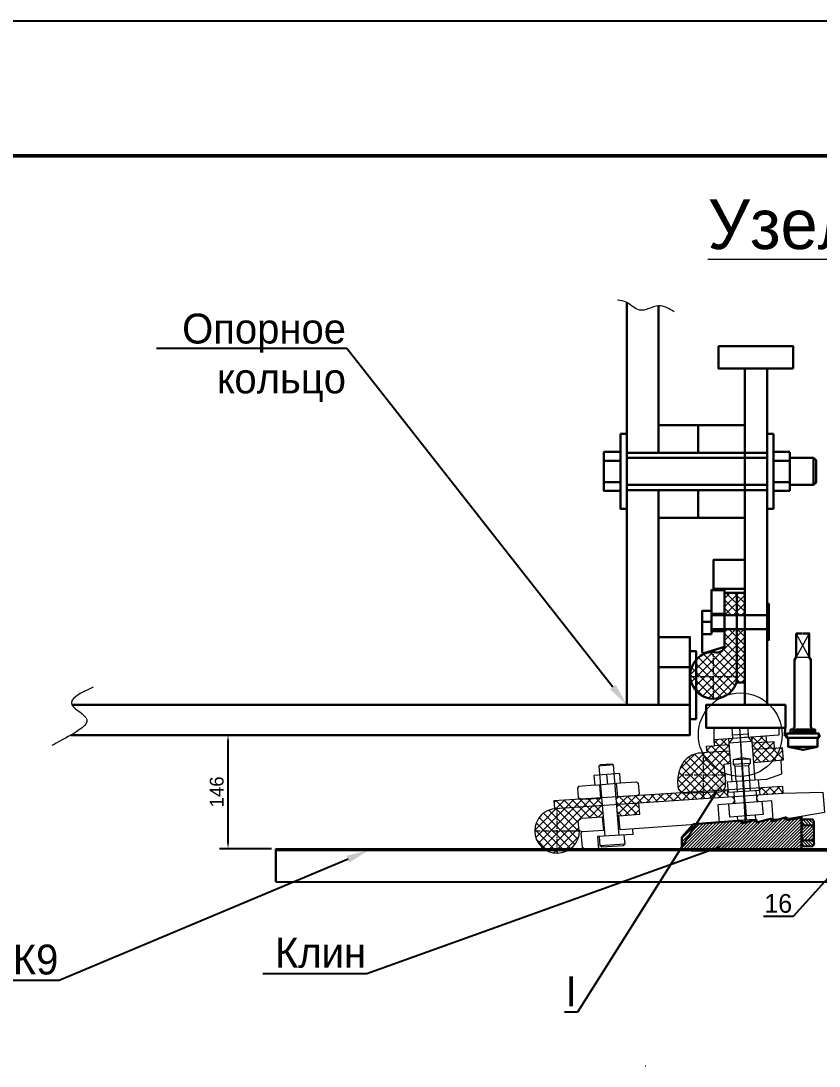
# Model space of a CAD drawing. Header units: millimetres. Extents: x 897431 to 926412, y -926165 to -906161.
# Drawn here: x 910573 to 916337, y -913713 to -906161 of the extents above; entities that cross this region are included whole.
import ezdxf
from ezdxf import colors
from ezdxf.entities.mleader import LeaderData, LeaderLine
from ezdxf.math import Vec2, Vec3

# ---------------------------------------------------------------- set-up
doc = ezdxf.new("R2010")
doc.units = ezdxf.units.MM
doc.header["$LTSCALE"] = 50
doc.linetypes.add('ACAD_ISO02W100', pattern=[15, 12, -3])
doc.linetypes.add('осевая', pattern=[50.8, 31.75, -6.35, 6.35, -6.35])
doc.layers.add('БОЛТ', color=1, linetype='Continuous')
doc.dimstyles.new('ISO-25', dxfattribs={"dimscale": 50, "dimtxt": 2.5, "dimasz": 2.5, "dimexe": 1.25, "dimexo": 0.625, "dimtad": 1, "dimtxsty": 'Standard', "dimcen": 2.5, "dimadec": 0, "dimazin": 0, "dimtfac": 1, "dimtmove": 0, "dimatfit": 3, "dimfxl": 0, "dimarcsym": 0})
pattern_1 = [(135, (3414483.39, 1755372.006), (30.3083644, 30.3083644), []), (45, (3414483.39, 1755372.006), (30.3083644, -30.3083644), [])]

# ---------------------------------------------------------------- blocks, each defined once
blk = doc.blocks.new('*D460')
at = {"color": 0, "lineweight": -2, "ltscale": 100}
for p, q in [((912383.2, -911321.3), (912006.2, -911321.3)), ((912068.7, -912092.3), (912068.7, -911371.3)), ((912383.2, -912142.3), (912006.2, -912142.3))]:
    blk.add_line(p, q, dxfattribs=at)
at = {"color": 0, "lineweight": 0, "ltscale": 100}
for points in [[(912060.4, -911371.3), (912077.1, -911371.3), (912068.7, -911321.3)], [(912060.4, -912092.3), (912077.1, -912092.3), (912068.7, -912142.3)]]:
    blk.add_solid(points, dxfattribs=at)
at = {"color": 0, "lineweight": 0, "ltscale": 100, "insert": (911987.5, -911731.8), "char_height": 100, "attachment_point": 5, "rotation": 90}
blk.add_mtext('146', dxfattribs=at)
blk = doc.blocks.new('гайка М20')
at = {"layer": 'БОЛТ'}
for p, q in [((1457.9, 1305.5), (1459.6, 1309.5)), ((1457.9, 1305.5), (1457.9, 1277.3)), ((1473.4, 1309.5), (1459.6, 1309.5)), ((1473.4, 1301.4), (1459.6, 1301.4)), ((1475.1, 1305.5), (1473.4, 1309.5)), ((1475.1, 1305.5), (1475.1, 1281.4)), ((1457.9, 1277.3), (1459.6, 1273.2)), ((1473.4, 1281.4), (1459.6, 1281.4)), ((1473.4, 1273.2), (1459.6, 1273.2)), ((1475.1, 1277.3), (1473.4, 1273.2))]:
    blk.add_line(p, q, dxfattribs=at)
for centre, radius, start, end in [((1463.7, 1305.5), 5.79, 180, 225), ((1488.2, 1291.4), 30.4, 160.7651, 180), ((1469.4, 1305.5), 5.79, 315, 0), ((1444.8, 1291.4), 30.4, 0, 19.2349), ((1488.2, 1291.4), 30.4, 180, 199.2349), ((1444.8, 1291.4), 30.4, 340.7651, 0), ((1463.7, 1277.3), 5.79, 135, 180), ((1469.4, 1277.3), 5.79, 0, 45)]:
    blk.add_arc(centre, radius, start, end, dxfattribs=at)

msp = doc.modelspace()

# ---------------------------------------------------------------- hatches: boundary and pattern name
at = {"lineweight": 0, "ltscale": 10000}
h = msp.add_hatch(dxfattribs=at)
h.set_pattern_fill('ANSI37', color=256, scale=13.5, style=0)
h.set_pattern_definition(pattern_1)
h.paths.add_polyline_path([(915742.972, -910292.977), (915800.079, -910292.977), (915800.079, -910455.391), (915742.972, -910455.391)])
h.paths.add_polyline_path([(915742.972, -910557.062), (915800.079, -910557.062), (915800.079, -910940.704), (915742.972, -910940.704)])
h.paths.add_polyline_path([(915654.778, -910292.977), (915742.972, -910292.977), (915742.972, -910455.391), (915654.778, -910455.391)])
h.paths.add_polyline_path([(915654.778, -910557.062), (915742.972, -910557.062), (915742.972, -910928.968, -0.32751756), (915593.422, -911058.253, -0.02978498), (915574.081, -911059.406), (915574.081, -910898.013), (915450.575, -910898.013), (915450.575, -910776.899, -0.12666166), (915520.076, -910729.917, -0.10201365), (915583.029, -910722.346, 0.18045448), (915627.329, -910718.27, 0.24010114), (915654.778, -910682.782)])
h.paths.add_polyline_path([(915450.575, -910898.013), (915574.081, -910898.013), (915574.081, -911059.406, -0.21875453), (915450.575, -911002.656)], flags=17)
h.paths.add_polyline_path([(915431.392, -910803.371, -0.04869543), (915450.575, -910776.899), (915450.575, -911002.656, -0.02227649), (915441.632, -910991.246, -0.00254377), (915440.676, -910989.894, -0.31732712)])
h = msp.add_hatch(dxfattribs=at)
h.set_pattern_fill('ANSI37', color=256, scale=13.5, style=0)
h.set_pattern_definition(pattern_1)
h.paths.add_polyline_path([(914445.106, -911851.708), (914770.601, -911829.905), (914777.396, -911912.156), (914771.278, -911912.662), (914620.273, -911922.003), (914598.445, -911943.83), (914604.685, -912010.531), (914606.489, -912011.432, -0.00281665), (914606.499, -912013.25), (914445.106, -912013.25)])
h.paths.add_polyline_path([(914875.512, -911822.878), (915036.04, -911812.125), (915041.952, -911893.363), (914892.019, -911904.275), (914881.912, -911905.062)])
h.paths.add_polyline_path([(914426.073, -911852.983), (914445.106, -911851.708), (914445.106, -912013.25), (914283.713, -912013.25, -0.38000174)])
h.paths.add_polyline_path([(915906.056, -911718.845), (915906.162, -911718.838), (915905.077, -911704.23), (916074.332, -911693.597), (916078.394, -911742.302), (915908.39, -911753.69)])
h.paths.add_polyline_path([(915350.54, -911739.067, 0.04606918), (915361.977, -911743.48), (915607.954, -911733.628, 0.14172996), (915643.62, -911720.655), (915674.257, -911718.731), (915677.634, -911769.147), (914875.512, -911822.878), (914871.33, -911769.172)])
h.paths.add_polyline_path([(914422.579, -911797.364), (914766.13, -911775.781), (914770.601, -911829.905), (914426.073, -911852.983)])
h.paths.add_polyline_path([(914445.106, -912013.25), (914606.499, -912013.25, -0.24007498), (914539.972, -912143.819), (914445.106, -912143.751)])
h.paths.add_polyline_path([(914283.713, -912013.25), (914445.106, -912013.25), (914445.106, -912143.751), (914350.053, -912143.683, -0.23969672)])
h.paths.add_polyline_path([(914350.053, -912143.683), (914445.106, -912143.751), (914445.106, -912155.292), (914368.376, -912155.237, -0.033592)])
h.paths.add_polyline_path([(914445.106, -912143.751), (914539.972, -912143.819, -0.033592), (914521.633, -912155.346), (914445.106, -912155.292)])
h.paths.add_polyline_path([(914445.106, -912155.292), (914521.633, -912155.346, -0.12413563), (914445.106, -912174.643)])
h.paths.add_polyline_path([(914368.376, -912155.237), (914445.106, -912155.292), (914445.106, -912174.643, -0.12449884)])
h.paths.add_polyline_path([(915856.136, -911426.587), (916013.346, -911415.206), (916071.006, -911411.142), (916077.12, -911503.737), (915863.132, -911520.805)])
h.paths.add_polyline_path([(915503.153, -911449.511), (915527.787, -911447.719), (915692.637, -911437.11), (915699.52, -911527.991), (915648.658, -911533.175), (915656.596, -911611.053), (915503.153, -911611.053)])
h.paths.add_polyline_path([(915503.153, -911611.053), (915656.596, -911611.053), (915661.63, -911660.451, -0.19868755), (915648.131, -911717.062, -0.02112114), (915643.62, -911720.655), (915503.153, -911729.48)])
h.paths.add_polyline_path([(915643.62, -911720.655, -0.14172996), (915607.954, -911733.628), (915503.153, -911737.826), (915503.153, -911729.48)], flags=17)
h.paths.add_polyline_path([(915503.153, -911729.48), (915503.153, -911737.826), (915361.977, -911743.48, -0.04606918), (915350.54, -911739.067)], flags=17)
h.paths.add_polyline_path([(915315.619, -911650.627, -0.09137211), (915334.838, -911558.28, -0.08901571), (915369.615, -911503.419, -0.19331019), (915478.518, -911451.304), (915503.153, -911449.511), (915503.153, -911611.053), (915503.153, -911729.48), (915350.54, -911739.067, -0.05145919), (915338.967, -911731.761, -0.13141596), (915319.568, -911706.519, -0.0467729)])
h.paths.add_polyline_path([(915849.4, -911335.863), (915953.021, -911328.061), (915956.686, -911372.952), (915852.734, -911380.762)])
h.paths.add_polyline_path([(915580.234, -911356.13), (915685.902, -911348.174), (915688.19, -911378.391), (915687.294, -911379.478), (915688.268, -911379.414), (915689.3, -911393.043), (915582.366, -911398.433)])
h.paths.add_polyline_path([(915525.163, -911401.055), (915582.366, -911398.433), (915689.3, -911393.043), (915692.637, -911437.11), (915527.787, -911447.719)])
h.paths.add_polyline_path([(915852.734, -911380.762), (915956.686, -911372.952), (916010.21, -911368.54), (916013.359, -911415.205), (915856.136, -911426.587)])
h = msp.add_hatch(dxfattribs=at)
h.set_pattern_fill('ANSI31', color=256, scale=5, style=0)
h.paths.add_polyline_path([(916209.056, -911918.323), (916101.056, -911937.143), (916101.056, -911923.397), (916062.386, -911926.158), (915993.056, -911945.243), (915993.056, -911923.613), (915885.056, -911953.343), (915885.056, -911931.713), (915871.985, -911935.311), (915866.018, -911941.278), (915844.569, -911942.858), (915777.056, -911961.443), (915777.056, -911947.831), (915762.456, -911948.907), (915754.285, -911941.52), (915616.394, -911951.862), (915616.678, -911955.288), (915447.058, -911967.534), (915345.056, -912129.449), (915345.056, -912144.394), (916209.056, -912145.013)])
h.paths.add_polyline_path([(915447.058, -911967.534), (915428.268, -911968.891), (915345.056, -912058.613), (915345.056, -912129.449)], flags=17)
h = msp.add_hatch(dxfattribs=at)
h.set_pattern_fill('ANSI31', color=256, scale=5, angle=90, style=0)
edge = h.paths.add_edge_path()
edge.add_line((916302.329, -911950.122), (916293.178, -911928.031))
edge.add_line((916293.178, -911928.031), (916218.206, -911928.031))
edge.add_line((916218.206, -911928.031), (916209.056, -911950.122))
edge.add_ellipse((916240.297, -911950.122), major_axis=(22.091, 22.091), ratio=1, start_angle=135, end_angle=180)
edge.add_line((916218.206, -911972.213), (916293.178, -911972.213))
edge.add_ellipse((916271.087, -911950.122), major_axis=(-22.091, 22.091), ratio=1, start_angle=180, end_angle=225)
edge = h.paths.add_edge_path()
edge.add_ellipse((916271.087, -912102.303), major_axis=(22.091, 22.091), ratio=1, start_angle=315, end_angle=360)
edge.add_line((916293.178, -912080.213), (916218.206, -912080.213))
edge.add_ellipse((916240.297, -912102.303), major_axis=(-22.091, 22.091), ratio=1, start_angle=0, end_angle=45)
edge.add_line((916209.056, -912102.303), (916218.206, -912124.394))
edge.add_line((916218.206, -912124.394), (916293.178, -912124.394))
edge.add_line((916293.178, -912124.394), (916302.329, -912102.303))
h = msp.add_hatch(dxfattribs=at)
h.set_pattern_fill('ANSI31', color=256, scale=5, style=0)
edge = h.paths.add_edge_path()
edge.add_ellipse((916138.415, -912026.213), major_axis=(-115.904, 115.904), ratio=1, start_angle=225.0002187, end_angle=244.2349417)
edge.add_line((916293.178, -911972.213), (916218.206, -911972.213))
edge.add_ellipse((916372.969, -912026.213), major_axis=(115.904, 115.904), ratio=1, start_angle=115.7650583, end_angle=134.9999082)
edge.add_line((916209.056, -912026.212), (916209.056, -912026.213))
edge.add_ellipse((916372.969, -912026.213), major_axis=(-115.904, 115.904), ratio=1, start_angle=45.0000948, end_angle=64.2349417)
edge.add_line((916218.206, -912080.213), (916293.178, -912080.213))
edge.add_ellipse((916138.415, -912026.213), major_axis=(115.904, 115.904), ratio=1, start_angle=295.7650583, end_angle=314.9997799)
edge.add_line((916302.329, -912026.213), (916302.329, -912026.212))

# ---------------------------------------------------------------- linework, layer by layer
msp.add_line((897431.402, -906161.042), (926412.082, -906161.042))
at = {"lineweight": 50}
msp.add_line((897919.296, -907136.805), (925924.188, -907136.805), dxfattribs=at)
at = {"lineweight": 30, "ltscale": 70}
for p, q in [((914948.286, -909145.937), (914948.286, -909513.657)), ((916007.206, -909686.978), (916007.206, -909145.937)), ((916127.105, -909319.735), (916127.105, -909276.535)), ((914783.259, -909339.377), (914903.158, -909339.377)), ((916007.206, -909339.377), (916127.105, -909339.377)), ((916127.105, -909319.735), (916127.105, -909514.135)), ((916297.704, -909513.657), (916297.704, -909319.257)), ((916297.704, -909319.257), (916315.426, -909335.457)), ((916315.426, -909497.457), (916315.426, -909335.457)), ((914783.259, -909493.538), (914903.158, -909493.538)), ((916007.206, -909493.538), (916127.105, -909493.538)), ((916127.105, -909514.135), (916127.105, -909557.335)), ((916315.426, -909497.457), (916297.704, -909513.657)), ((916172.322, -910758.267), (916172.322, -910587.371)), ((916172.322, -910587.371), (916216.581, -910587.371)), ((916159.55, -910776.648), (916172.322, -910758.267)), ((916159.55, -911267.436), (916159.55, -910776.648)), ((916094.036, -911267.294), (916094.036, -911103.317)), ((916091.391, -911267.294), (916090.238, -911327.596)), ((916090.238, -911327.596), (916104.696, -911328.099)), ((916102.95, -911341.149), (916102.95, -911309.345)), ((916102.95, -911309.345), (916129.828, -911309.345)), ((916104.696, -911328.099), (916104.128, -911341.149)), ((916129.828, -911309.345), (916129.828, -911281.653)), ((916129.828, -911281.653), (916154.745, -911281.653)), ((916154.745, -911281.653), (916154.745, -911267.436)), ((916154.745, -911267.436), (916159.55, -911267.436)), ((916347.934, -911327.596), (916333.476, -911328.099)), ((916333.476, -911328.099), (916334.043, -911341.149)), ((916108.012, -911341.149), (916102.95, -911341.149)), ((916104.128, -911341.149), (916118.326, -911341.149)), ((916113.074, -911405.832), (916113.074, -911341.149)), ((916334.043, -911341.149), (916319.846, -911341.149)), ((916324.908, -911341.149), (916324.908, -911406.4)), ((916324.908, -911406.4), (916113.074, -911405.832)), ((912414.457, -912381.393), (912414.457, -912142.298))]:
    msp.add_line(p, q, dxfattribs=at)
at = {"lineweight": 0, "ltscale": 10000}
for p, q in [((916265.659, -910587.371), (916172.322, -910758.267)), ((916265.659, -910758.267), (916172.322, -910587.371)), ((916172.322, -910758.267), (916265.659, -910758.267)), ((914771.278, -911912.662), (914777.396, -911912.156)), ((914892.019, -911904.275), (914881.912, -911905.062))]:
    msp.add_line(p, q, dxfattribs=at)
at = {"color": 1, "linetype": 'осевая', "lineweight": 0, "ltscale": 0.025}
for p, q in [((915574.081, -911059.406), (915574.081, -910736.472)), ((915412.688, -910898.013), (915735.474, -910898.013)), ((915503.153, -911772.446), (915503.153, -911449.511)), ((915664.546, -911611.053), (915341.76, -911611.053)), ((914445.106, -912174.643), (914445.106, -911851.708)), ((914283.713, -912013.25), (914606.499, -912013.25))]:
    msp.add_line(p, q, dxfattribs=at)
at = {"lineweight": 15, "ltscale": 70}
for p, q in [((915824.403, -911314.15), (915713.441, -911322.505)), ((915806.885, -911958.991), (915764.975, -911268.836)), ((915814.103, -911934.691), (915764.975, -911268.836)), ((915825.841, -911337.637), (915714.878, -911345.992)), ((915905.077, -911704.23), (915908.39, -911753.69)), ((915607.954, -911733.628), (915361.977, -911743.48)), ((915674.257, -911718.731), (915677.634, -911769.147)), ((915720.874, -911730.782), (915727.108, -911818.117)), ((915881.374, -911720.436), (915888.078, -911806.39))]:
    msp.add_line(p, q, dxfattribs=at)
at = {"lineweight": 30}
for p, q in [((915885.056, -911931.713), (915777.056, -911961.443)), ((915993.056, -911923.613), (915885.056, -911953.343)), ((915885.056, -911953.343), (915885.056, -911931.713)), ((916101.056, -911915.513), (915993.056, -911945.243)), ((915993.056, -911945.243), (915993.056, -911923.613)), ((916101.056, -911937.143), (916101.056, -911915.513)), ((916101.056, -911937.143), (916209.056, -911918.323)), ((916209.056, -912145.013), (916209.056, -911918.323)), ((915345.056, -912058.613), (915431.178, -911965.753)), ((915431.178, -911965.753), (915777.056, -911939.813)), ((915777.056, -911961.443), (915777.056, -911939.813)), ((915345.056, -912145.013), (915345.056, -912058.613)), ((916209.056, -912145.013), (915345.056, -912145.013))]:
    msp.add_line(p, q, dxfattribs=at)
at = {"linetype": 'ACAD_ISO02W100', "ltscale": 0.2}
msp.add_line((916209.056, -911907.413), (916209.056, -911918.323), dxfattribs=at)
at = {"linetype": 'ByBlock', "lineweight": -2, "ltscale": 10000}
msp.add_line((915085.924, -913713.286), (915083.98, -913713.286), dxfattribs=at)
at = {"lineweight": 30, "ltscale": 70}
for points in [[(914948.286, -908195.959), (914948.286, -909319.257), (915177.774, -909319.257)], [(915177.774, -909281.152), (915177.774, -908219.903)], [(916151.079, -908673.317), (915611.079, -908673.317), (915611.079, -908511.317), (916151.079, -908511.317), (916151.079, -908673.317)], [(915800.079, -911103.317), (915800.079, -908673.317), (915962.079, -908673.317), (915962.079, -911103.317), (915800.079, -911103.317)], [(915177.774, -909081.694), (915464.637, -909081.694), (915464.637, -909281.152)], [(915790.482, -909081.694), (915464.637, -909081.694), (915464.637, -909281.152)], [(914948.286, -909145.937), (914903.158, -909145.937), (914903.158, -909447.49)], [(916007.206, -909145.937), (915962.079, -909145.937), (915962.079, -909447.49)], [(914903.158, -909275.58), (914783.259, -909275.58), (914783.259, -909493.538)], [(914948.286, -909281.152), (915962.079, -909281.152)], [(916127.105, -909275.58), (916007.206, -909275.58), (916007.206, -909493.538)], [(914948.286, -909319.257), (915962.079, -909319.257)], [(916127.105, -909319.257), (916297.704, -909319.257)], [(914948.286, -909686.978), (914903.158, -909686.978), (914903.158, -909385.425)], [(916007.206, -909686.978), (915962.079, -909686.978), (915962.079, -909385.425)], [(915962.079, -911103.317), (915962.079, -909409.807)], [(914903.158, -909557.335), (914783.259, -909557.335), (914783.259, -909493.538)], [(915177.774, -910829.784), (915177.774, -911102.31), (914948.286, -911102.31), (914948.286, -909513.657), (915177.774, -909513.657)], [(914948.286, -909513.657), (915962.079, -909513.657)], [(914948.286, -909686.978), (914948.286, -909513.657)], [(916127.105, -909557.335), (916007.206, -909557.335), (916007.206, -909493.538)], [(916127.105, -909513.657), (916297.704, -909513.657)], [(914948.286, -909551.763), (915962.079, -909551.763)], [(915177.774, -909551.763), (915177.774, -910613.012)], [(915177.774, -909751.22), (915464.637, -909751.22), (915464.637, -909551.763)], [(915790.482, -909751.22), (915464.637, -909751.22), (915464.637, -909551.763)], [(915800.079, -910265.781), (915573.787, -910265.781), (915573.787, -910056.018), (915800.079, -910056.018)], [(915559.447, -910592.615), (915559.447, -910273.175), (915654.778, -910273.175), (915654.778, -910292.977)], [(915742.972, -910292.977), (915654.778, -910292.977), (915654.778, -910682.782)], [(915800.079, -910940.704), (915742.972, -910940.704), (915742.972, -910292.977), (915800.079, -910292.977)], [(915962.079, -910373.63), (915974.769, -910373.63), (915974.769, -910633.898), (915962.079, -910633.898)], [(915493.619, -910720.122), (915493.619, -910423.499), (915560.789, -910423.499)], [(915654.778, -910444.548), (915559.447, -910444.548)], [(915559.447, -910455.391), (915962.079, -910455.391)], [(915559.447, -910503.874), (915493.619, -910503.874)], [(915559.447, -910557.062), (915962.079, -910557.062)], [(915654.778, -910571.819), (915559.447, -910571.819)], [(915404.917, -910716.29), (915404.917, -910613.012), (915177.774, -910613.012), (915177.774, -910829.784), (915404.917, -910829.784)], [(915559.447, -910592.615), (915493.619, -910592.615)], [(916324.908, -911341.149), (916335.031, -911341.149), (916335.031, -911309.345), (916308.153, -911309.345), (916308.153, -911281.653), (916283.237, -911281.653), (916283.237, -911267.436), (916278.432, -911267.436), (916278.432, -910776.648), (916265.659, -910758.267), (916265.659, -910587.371), (916221.4, -910587.371)], [(915450.575, -911207.633), (915404.917, -911207.633), (915404.917, -910716.29), (915450.575, -910716.29), (915450.575, -911207.633)], [(915654.778, -910682.782), (915505.924, -910730.258)], [(915404.917, -911102.31), (915404.917, -911321.264), (910932.606, -911321.264)], [(915404.917, -911102.31), (910940.589, -911102.31)], [(915527.46, -911268.836), (915521.447, -911268.836), (915521.447, -911103.317), (916094.036, -911103.317)], [(916094.036, -911103.317), (916094.036, -911268.836), (915527.46, -911268.836)], [(916308.153, -911309.345), (916129.828, -911309.345)], [(916301.668, -911309.345), (916301.668, -911299.086), (916146.28, -911299.086), (916146.28, -911309.345)], [(916293.691, -911299.086), (916279.123, -911281.653), (916169.172, -911281.759), (916152.87, -911299.086)], [(916324.908, -911341.149), (916113.074, -911341.149)], [(916113.074, -911405.832), (916113.074, -911406.4)], [(916324.908, -911405.832), (916221.797, -911429.264), (916113.074, -911406.4)], [(916218.991, -911406.116), (916324.908, -911405.832)], [(921416.694, -912148.738), (912414.457, -912142.298)], [(921416.034, -912160.278), (912414.457, -912153.839)], [(921413.927, -912387.831), (912414.457, -912381.393)]]:
    msp.add_lwpolyline(points, dxfattribs=at)
at = {"lineweight": 15, "ltscale": 70}
for points in [[(916047.047, -911268.836), (916047.047, -911320.982), (915578.523, -911356.259), (915578.523, -911268.836), (916047.047, -911268.836)], [(915822.593, -911268.836), (915825.841, -911337.637), (915850.291, -911368.692), (915687.294, -911379.478), (915714.878, -911345.992), (915710.157, -911268.836)], [(915953.021, -911328.061), (915956.686, -911372.952), (915852.734, -911380.762)], [(915692.599, -911437.112), (915527.787, -911447.719), (915525.163, -911401.055), (915582.366, -911398.433)], [(915689.28, -911393.044), (915582.366, -911398.433), (915580.234, -911356.13)], [(915849.4, -911335.863), (915872.603, -911648.357), (915709.416, -911658.67), (915685.902, -911348.174)], [(915956.686, -911372.952), (916010.21, -911368.54), (916013.359, -911415.205), (915856.136, -911426.587)], [(915527.787, -911447.719), (915478.518, -911451.304)], [(916013.346, -911415.206), (916071.006, -911411.142), (916077.12, -911503.737), (915863.132, -911520.805)], [(914853.269, -911537.252), (914843.728, -911530.976), (914755.434, -911537.391), (914747.109, -911545.519)], [(914892.884, -912045.962), (914853.269, -911537.252), (914747.109, -911545.519), (914788.951, -912052.033)], [(915699.52, -911527.991), (915648.658, -911533.175), (915661.63, -911660.451)], [(916059.822, -911505.117), (916065.65, -911603.72), (915956.32, -911642.098), (915872.6, -911648.314), (915673.773, -911660.742)], [(915841.185, -911495.64), (915778.913, -911486.348), (915715.612, -911500.746)], [(915831.019, -911539.263), (915841.185, -911523.358), (915841.185, -911495.64), (915715.612, -911500.746), (915717.802, -911531.382), (915841.185, -911523.358)], [(915717.859, -911532.176), (915729.484, -911546.699), (915831.083, -911540.278)], [(915729.484, -911546.699), (915736.368, -911656.829)], [(915842.626, -911722.933), (915831.019, -911539.263)], [(914903.221, -911667.604), (914897.792, -911599.794), (914711.483, -911613.695), (914717.591, -911682.861), (914903.221, -911667.604)], [(914810.406, -911675.232), (914804.637, -911606.744)], [(916078.394, -911742.302), (916074.332, -911693.597), (914422.579, -911797.364), (914426.073, -911852.983), (916078.394, -911742.302)], [(914717.591, -911682.861), (914599.643, -911693.278), (914592.532, -911705.46), (914598.182, -911771.306), (914615.577, -911785.239), (914760.497, -911776.135), (914752.594, -911679.984)], [(914903.221, -911667.604), (915018.388, -911658.138), (915031.626, -911667.921), (915037.684, -911745.4), (915023.88, -911759.589), (914883.238, -911768.424), (914875.141, -911669.911)], [(915673.773, -911660.742), (915679.838, -911733.427), (915906.162, -911718.838), (915900.77, -911646.223)], [(915747.829, -911729.044), (915743.288, -911656.397)], [(915708.597, -911767.073), (915724.539, -911782.128), (915725.813, -911799.983), (915708.621, -911817.776)], [(915893.969, -911754.656), (915885.138, -911768.693), (915886.686, -911788.544), (915897.389, -911803.035)], [(916078.394, -911742.302), (916363.918, -911733.773), (916375.921, -911880.449), (916138.652, -911920.712), (916004.624, -911930.282)], [(916004.624, -911930.282), (915994.791, -911795.429), (915605.951, -911825.793), (915616.678, -911955.288), (914899.441, -912007.071), (914892.019, -911904.275), (915041.952, -911893.363), (915036.04, -911812.125)], [(915922.599, -911801.066), (915933.305, -911895.994), (915692.743, -911914.248), (915685.352, -911819.593)], [(915813.024, -911905.121), (915805.612, -911810.202)], [(914780.013, -912011.778), (914625.899, -912021.128), (914604.685, -912010.531), (914598.445, -911943.83), (914620.273, -911922.003), (914771.278, -911912.662), (914780.013, -912011.778)], [(915874.628, -911900.446), (915876.817, -911930.478), (915866.018, -911941.278), (915762.456, -911948.907), (915751.389, -911938.903), (915749.193, -911909.964)], [(915876.817, -911930.478), (915751.389, -911938.903)], [(914988.899, -912000.612), (914992.066, -912040.169), (914736.375, -912055.104), (914744.243, -912145.495), (914642.754, -912147.067), (914627.812, -912132.125), (914618.365, -912030.737), (914625.899, -912021.128)], [(914927.738, -912043.927), (914934.317, -912109.225), (914921.383, -912121.299), (914767.553, -912131.834), (914755.767, -912120.679), (914751.884, -912054.198)], [(914934.317, -912109.225), (914755.767, -912120.679)]]:
    msp.add_lwpolyline(points, dxfattribs=at)
at = {"lineweight": 0, "ltscale": 10000}
msp.add_circle((915767.985, -911318.398), 301.993, dxfattribs=at)
at = {"lineweight": 30, "ltscale": 70}
for centre, radius, start, end in [((915503.229, -910720.994), 9.649, 174.8148886, 286.2199879), ((915569.914, -910878.804), 157.006, 85.2081475, 108.5073545), ((915599.716, -910660.934), 63.639, 254.7989189, 295.7156962), ((915606.233, -910673.593), 49.407, 295.2763976, 349.2812473), ((915576.568, -910888.385), 168.236, 109.6207182, 149.6471651), ((915568.185, -910890.055), 161.946, 147.6382564, 218.0608345), ((915580.097, -910891.702), 167.084, 274.5742109, 347.1123303), ((915574.081, -910896.638), 162.768, 214.9551217, 276.8241973)]:
    msp.add_arc(centre, radius, start, end, dxfattribs=at)
at = {"lineweight": 15, "ltscale": 70}
for centre, radius, start, end in [((915488.946, -911612.939), 161.971, 93.6912766, 137.4556421), ((915505.083, -911627.748), 183.873, 137.4556421, 157.8022603), ((915575.785, -911656.598), 260.235, 157.8022603, 178.6852174), ((915615.682, -911657.514), 300.142, 178.6852174, 189.3969692), ((915376.457, -911682.873), 61.608, 202.5700066, 232.5167179), ((915586.461, -911672.441), 76.119, 324.1126792, 9.0631146), ((915380.154, -911679.34), 66.666, 231.8429898, 254.1769924), ((915603.364, -911665.493), 68.29, 273.8540948, 310.9611868), ((914445.106, -912013.25), 161.393, 90.8919996, 0.6455266)]:
    msp.add_arc(centre, radius, start, end, dxfattribs=at)
at = {"lineweight": 0, "ltscale": 10000}
for points in [[(915290.248, -908263.145), (915177.774, -908219.903), (915039.07, -908251.05), (914948.286, -908195.959), (914881.699, -908178.497)], [(911093.552, -910975.459), (910940.589, -911102.31), (911049.352, -911209.049), (910932.606, -911321.264), (910797.027, -911397.16)]]:
    msp.add_spline(points, degree=3, dxfattribs=at)

# ---------------------------------------------------------------- block references
at = {"xscale": 5.399999999994179, "yscale": 5.399999999994179, "zscale": 5.4, "rotation": 180}
msp.add_blockref('гайка М20', (924174.828, -905052.839), dxfattribs=at)

# ---------------------------------------------------------------- texts
at = {"lineweight": 0, "ltscale": 10000, "insert": (917062.747, -907449.461), "char_height": 360, "width": 2620.69922, "attachment_point": 3}
msp.add_mtext('{\\LУзел А}', dxfattribs=at)

# ---------------------------------------------------------------- dimensions: what is measured, and where the dimension line sits
at = {"lineweight": 0, "ltscale": 100}
dim = msp.add_linear_dim(base=(912068.743, -911321.264), p1=(912414.457, -912142.298), p2=(912414.457, -911321.264), angle=90, text='146', dimstyle='ISO-25', override={"dimtxt": 2, "dimasz": 1, "dimlfac": 0.1, "dimlunit": 1, "dimfxl": 0.18}, dxfattribs=at)
dim.commit()
dim.dimension.update_dxf_attribs({"geometry": '*D460', "text_midpoint": (911987.493, -911731.781)})

# ---------------------------------------------------------------- leaders
at = {"lineweight": 0, "ltscale": 10000}
ml = msp.add_multileader_mtext('Standard', dxfattribs=at)
ml.set_content('Опорное \\Pкольцо', color=256)
ml.set_leader_properties()
ml.build(insert=Vec2(0, 0))
ml.multileader.update_dxf_attribs({"text_right_attachment_type": 6, "dogleg_length": 0.36, "arrow_head_size": 162})
ctx = ml.context
ctx.base_point, ctx.char_height, ctx.arrow_head_size, ctx.landing_gap_size, ctx.plane_origin = Vec3(911475.036, -908402.122), 216, 162, 5.4, Vec3(909834.211, -908195.58)
ctx.right_attachment, ctx.text_align_type = 6, 2
notes = []
notes.append((ctx, [(1, (1, 1, 0), (912926.268, -908528.122), (-1, 0), 0.432, [(0, [(914948.286, -911102.31)], 0, [])])]))
ctx.mtext.insert, ctx.mtext.alignment, ctx.mtext.flow_direction = Vec3(912920.436, -908276.122), 3, 5
ml = msp.add_multileader_mtext('Standard', dxfattribs=at)
ml.set_content('I', color=256)
ml.set_leader_properties()
ml.build(insert=Vec2(0, 0))
ml.multileader.update_dxf_attribs({"text_right_attachment_type": 6, "dogleg_length": 0.36, "arrow_head_size": 162})
ctx = ml.context
ctx.base_point, ctx.char_height, ctx.arrow_head_size, ctx.landing_gap_size, ctx.plane_origin = Vec3(914508.643, -913194.563), 216, 162, 5.4, Vec3(920907.939, -911478.046)
ctx.right_attachment, ctx.text_align_type = 6, 2
notes.append((ctx, [(1, (1, 1, 0), (914592.415, -913324.163), (-1, 0), 0.972, [(0, [(915674.994, -911605.717)], 0, [])])]))
ctx.mtext.insert, ctx.mtext.alignment, ctx.mtext.flow_direction = Vec3(914586.043, -913064.963), 3, 5
ml = msp.add_multileader_mtext('Standard', dxfattribs=at)
ml.set_content('Клин', color=256)
ml.set_leader_properties()
ml.build(insert=Vec2(0, 0))
ml.multileader.update_dxf_attribs({"text_right_attachment_type": 6, "dogleg_length": 0.36, "arrow_head_size": 162})
ctx = ml.context
ctx.base_point, ctx.char_height, ctx.arrow_head_size, ctx.landing_gap_size, ctx.plane_origin = Vec3(912267.949, -912915.929), 216, 162, 5.4, Vec3(915771.636, -912075.389)
ctx.right_attachment, ctx.text_align_type = 6, 2
notes.append((ctx, [(1, (1, 1, 0), (913071.721, -913045.529), (-1, 0), 0.972, [(0, [(915771.636, -912075.389)], 0, [])])]))
ctx.mtext.insert, ctx.mtext.alignment, ctx.mtext.flow_direction = Vec3(913065.349, -912786.329), 3, 5
ml = msp.add_multileader_mtext('Standard', dxfattribs=at)
ml.set_content('16', color=256)
ml.set_leader_properties()
ml.build(insert=Vec2(0, 0))
ml.multileader.update_dxf_attribs({"text_right_attachment_type": 6, "dogleg_length": 0.36, "arrow_head_size": 108})
ctx = ml.context
ctx.base_point, ctx.char_height, ctx.arrow_head_size, ctx.landing_gap_size, ctx.plane_origin = Vec3(915957.436, -912550.922), 135, 108, 5.4, Vec3(916656.983, -912071.563)
ctx.right_attachment, ctx.text_align_type = 6, 2
notes.append((ctx, [(1, (1, 1, 0), (916149.208, -912631.922), (-1, 0), 0.972, [(0, [(916656.983, -912071.563)], 0, [])])]))
ctx.mtext.insert, ctx.mtext.alignment, ctx.mtext.flow_direction = Vec3(916142.836, -912469.922), 3, 5
ml = msp.add_multileader_mtext('Standard', dxfattribs=at)
ml.set_content('К9', color=256)
ml.set_leader_properties()
ml.build(insert=Vec2(0, 0))
ml.multileader.update_dxf_attribs({"text_right_attachment_type": 6, "dogleg_length": 0.36, "arrow_head_size": 162})
ctx = ml.context
ctx.base_point, ctx.char_height, ctx.arrow_head_size, ctx.landing_gap_size, ctx.plane_origin = Vec3(910478.066, -912964.888), 216, 162, 5.4, Vec3(918526.679, -912313.967)
ctx.right_attachment, ctx.text_align_type = 6, 2
notes.append((ctx, [(1, (1, 1, 0), (910849.838, -913094.488), (-1, 0), 0.972, [(0, [(913084.732, -912154.319)], 0, [])])]))
ctx.mtext.insert, ctx.mtext.alignment, ctx.mtext.flow_direction = Vec3(910843.466, -912835.288), 3, 5
for ctx, leaders in notes:
    for number, flags, end, landing, length, lines in leaders:
        leader = LeaderData()
        leader.index, (leader.has_last_leader_line, leader.has_dogleg_vector, leader.attachment_direction) = number, flags
        leader.last_leader_point, leader.dogleg_vector, leader.dogleg_length = Vec3(end), Vec3(landing), length
        for number, points, colour, breaks in lines:
            line = LeaderLine()
            line.index, line.vertices, line.color, line.breaks = number, Vec3.list(points), colors.encode_raw_color(colour), breaks
            leader.lines.append(line)
        ctx.leaders.append(leader)

doc.saveas('drawing.dxf')
